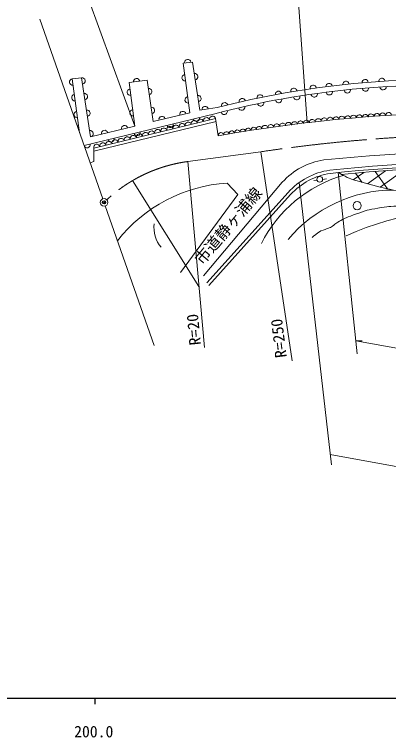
# Model space of a CAD drawing. Units: millimetres, scale not verified. Extents: x 40000 to 680000, y 20000 to 380000.
# Drawn here: x 255238 to 314716, y 198715 to 313681 of the extents above; entities that cross this region are included whole.
import ezdxf
from ezdxf.enums import TextEntityAlignment as Align

# ---------------------------------------------------------------- set-up
doc = ezdxf.new("R2010")
doc.units = ezdxf.units.MM
doc.header["$LTSCALE"] = 1000
doc.header["$PDMODE"] = 32
doc.header["$PDSIZE"] = 500
doc.linetypes.add('CHAIN', pattern=[18.5, 12, -1.5, 3.5, -1.5])
for name, color, linetype, lineweight in [('M-BGD', 7, 'Continuous', 13), ('M-BMK', 2, 'CHAIN', 13), ('M-STR-HTXT', 7, 'Continuous', 13), ('M-TTL-BAND', 7, 'Continuous', 25), ('M-WORK', 1, 'Continuous', 13)]:
    doc.layers.add(name, color=color, linetype=linetype, lineweight=lineweight)
doc.layers.add('M-OTRS', color=6, linetype='Continuous')
doc.styles.add('ＭＳ ゴシック', font='')
doc.styles.get('ＭＳ ゴシック').set_extended_font_data('MS Gothic')

msp = doc.modelspace()

# ---------------------------------------------------------------- linework, layer by layer
at = {"layer": 'M-BGD'}
msp.add_circle((269480, 283801), 600, dxfattribs=at)
at = {"layer": 'M-BMK'}
msp.add_line((282791, 290298), (294422, 291853), dxfattribs=at)
for centre, radius, start, end in [((331852, 39483), 255131, 82.1763, 98.43626), ((285952, 266939), 23572, 97.70702, 132.87336)]:
    msp.add_arc(centre, radius, start, end, dxfattribs=at)
at = {"layer": 'M-OTRS'}
msp.add_point((269480, 283801), dxfattribs=at)
at = {"layer": 'M-STR-HTXT'}
for p, q in [((309731, 259708), (306710, 288546)), ((305634, 242099), (300531, 286970)), ((341815, 237054), (305449, 243731))]:
    msp.add_line(p, q, dxfattribs=at)
msp.add_lwpolyline([(434902, 239199), (309515, 261768), (310499, 261778)], dxfattribs=at)
at = {"layer": 'M-TTL-BAND'}
for p, q in [((40000, 205000), (579000, 205000)), ((268000, 205000), (268000, 204000))]:
    msp.add_line(p, q, dxfattribs=at)
at = {"layer": 'M-WORK'}
for p, q in [((299543, 327728), (301776, 296474)), ((274361, 295932), (263571, 325693)), ((269281, 284367), (259251, 312931)), ((287109, 297901), (266299, 292858)), ((287109, 297901), (266299, 292858)), ((283128, 298056), (277287, 296641)), ((287453, 298868), (284710, 298440)), ((287298, 296678), (267841, 291963)), ((287651, 294387), (287228, 297132)), ((274361, 295932), (267345, 294232)), ((299378, 258610), (294422, 291853)), ((285441, 260747), (282791, 290298)), ((310774, 288571), (309116, 287388)), ((314246, 288836), (311348, 286767)), ((314565, 285963), (312570, 288714)), ((317299, 289028), (313398, 286242)), ((304226, 287464), (304841, 287554)), ((310538, 286984), (309468, 288459)), ((284571, 270442), (274025, 287271)), ((285290, 272143), (297824, 286997)), ((302864, 287267), (303346, 287337)), ((298749, 285377), (285846, 271032)), ((299153, 285032), (286142, 270567)), ((277467, 261054), (269678, 283234))]:
    msp.add_line(p, q, dxfattribs=at)
for points in [[(283128, 298056), (282045, 305956), (283532, 306121), (284710, 298440)], [(265598, 294856), (264422, 303435), (265909, 303601), (267345, 294232)], [(274361, 295932), (273463, 302858), (276330, 303212), (277287, 296641)], [(287228, 297132), (267841, 292435), (267841, 290294), (267270, 290094)], [(281657, 272673), (290773, 285046), (289073, 286864)]]:
    msp.add_lwpolyline(points, dxfattribs=at)
for centre, radius in [((303776, 287467), 450), ((309722, 283269), 648)]:
    msp.add_circle(centre, radius, dxfattribs=at)
for centre, radius, start, end in [((282788, 306039), 500, 6.34019, 186.34019), ((265985, 303106), 500, 278.71606, 98.71606), ((282365, 303620), 500, 97.80695, 277.80695), ((283900, 303789), 500, 278.71606, 98.71606), ((313652, 303048), 500, 2.41343, 184.81516), ((264490, 302940), 500, 97.80695, 277.80695), ((274656, 302999), 500, 6.34019, 186.34019), ((322306, 163179), 139244, 86.3702, 104.6416), ((322488, 163167), 140151, 86.39341, 104.47628), ((302729, 301946), 500, 4.83092, 191.37554), ((305257, 302233), 500, 9.36982, 184.75657), ((307942, 302570), 500, 4.83092, 187.08307), ((311005, 302844), 500, 4.83092, 184.56892), ((273666, 301323), 500, 97.80695, 276.97521), ((276586, 301428), 500, 278.71606, 97.85678), ((297202, 300982), 500, 14.35807, 186.43565), ((299667, 301449), 500, 9.02043, 189.72162), ((305293, 301378), 500, 186.97941, 7.05733), ((308165, 301689), 500, 184.35145, 7.30742), ((311050, 301964), 500, 184.35145, 4.92237), ((313853, 302173), 500, 184.35145, 2.6094), ((264831, 300452), 500, 97.80695, 277.80695), ((266366, 300622), 500, 278.71606, 98.71606), ((282849, 300087), 500, 97.80695, 277.80695), ((284418, 300321), 500, 278.71606, 98.71606), ((291463, 299825), 500, 14.35807, 191.22357), ((294291, 300426), 500, 14.35807, 188.85898), ((297248, 300148), 500, 190.2855, 10.44941), ((300113, 300599), 500, 184.35145, 13.9964), ((302910, 301032), 500, 184.35145, 11.66653), ((277023, 298429), 500, 278.71606, 97.85678), ((285555, 298572), 500, 8.87561, 188.87561), ((288662, 299170), 500, 14.35807, 193.57561), ((291361, 298944), 500, 193.30193, 12.37865), ((294375, 299607), 500, 193.30193, 9.83928), ((265200, 297757), 500, 97.80695, 277.80695), ((266769, 297990), 500, 278.71606, 98.71606), ((274091, 298043), 500, 97.80695, 276.97521), ((282009, 297785), 499, 13.621, 193.621), ((330316, 54487), 243664, 79.90762, 100.08421), ((288588, 298271), 500, 193.30193, 14.72687), ((311011, 297332), 466, 4.54527, 184.54527), ((311939, 297405), 466, 4.54527, 184.54527), ((312867, 297479), 466, 4.54527, 184.54527), ((313796, 297553), 466, 4.54527, 184.54527), ((314724, 297627), 466, 4.54527, 184.54527), ((278709, 296985), 499, 13.621, 193.621), ((283835, 296310), 499, 13.621, 193.621), ((284154, 297185), 500, 193.621, 13.621), ((284805, 296545), 499, 13.621, 193.621), ((285774, 296780), 499, 13.621, 193.621), ((286743, 297015), 499, 13.621, 193.621), ((299770, 296163), 476, 7.09164, 187.09164), ((300714, 296280), 476, 7.09164, 187.09164), ((301658, 296397), 476, 7.09164, 187.09164), ((302602, 296515), 476, 7.09164, 187.09164), ((303545, 296632), 476, 7.09164, 187.09164), ((304489, 296750), 476, 7.09164, 187.09164), ((305433, 296867), 476, 7.09164, 187.09164), ((306369, 296963), 466, 4.54527, 184.54527), ((307297, 297036), 466, 4.54527, 184.54527), ((308226, 297110), 466, 4.54527, 184.54527), ((309154, 297184), 466, 4.54527, 184.54527), ((310082, 297258), 466, 4.54527, 184.54527), ((265495, 295607), 500, 97.80695, 127.0142), ((272750, 295542), 499, 13.621, 193.621), ((278988, 295136), 499, 13.621, 193.621), ((279958, 295371), 499, 13.621, 193.621), ((279992, 296176), 500, 193.621, 13.621), ((280927, 295606), 499, 13.621, 193.621), ((281896, 295841), 499, 13.621, 193.621), ((282866, 296075), 499, 13.621, 193.621), ((292414, 295164), 439, 9.25888, 189.25888), ((293281, 295305), 439, 9.25888, 189.25888), ((294147, 295446), 439, 9.25888, 189.25888), ((295051, 295575), 476, 7.09164, 187.09164), ((295995, 295693), 476, 7.09164, 187.09164), ((296939, 295810), 476, 7.09164, 187.09164), ((297883, 295928), 476, 7.09164, 187.09164), ((298826, 296045), 476, 7.09164, 187.09164), ((265495, 295607), 500, 271.68079, 277.80695), ((267270, 294726), 500, 278.71606, 98.71606), ((269569, 294771), 499, 13.621, 193.621), ((274142, 293961), 499, 13.621, 193.621), ((274745, 294905), 500, 193.621, 13.621), ((275111, 294196), 499, 13.621, 193.621), ((276080, 294431), 499, 13.621, 193.621), ((277050, 294666), 499, 13.621, 193.621), ((278019, 294901), 499, 13.621, 193.621), ((288084, 294458), 439, 9.25888, 189.25888), ((288950, 294599), 439, 9.25888, 189.25888), ((289816, 294740), 439, 9.25888, 189.25888), ((290682, 294881), 439, 9.25888, 189.25888), ((291548, 295023), 439, 9.25888, 189.25888), ((269295, 292787), 499, 13.621, 193.621), ((270264, 293022), 499, 13.621, 193.621), ((270583, 293896), 500, 193.621, 13.621), ((271234, 293257), 499, 13.621, 193.621), ((272203, 293492), 499, 13.621, 193.621), ((273172, 293727), 499, 13.621, 193.621), ((266785, 292976), 500, 193.621, 13.621), ((268326, 292552), 499, 13.621, 193.621), ((329631, 48309), 243542, 77.67906, 95.93948), ((306063, 279577), 11088, 98.46978, 137.99524), ((331346, 40743), 249538, 79.1886, 95.97839), ((331399, 40735), 249038, 79.1886, 95.97839), ((306989, 277957), 11088, 98.46978, 137.99524), ((331399, 40735), 248692, 79.1844, 95.58187), ((313546, 267620), 21355, 106.46984, 153.15592), ((307020, 277947), 10587, 98.46978, 137.99524), ((290559, 262805), 24105, 93.53352, 141.79412), ((315503, 263995), 21765, 89.98831, 140.22223), ((326907, 237191), 45413, 79.99632, 114.61877), ((282438, 279818), 5016, 173.4447, 219.02)]:
    msp.add_arc(centre, radius, start, end, dxfattribs=at)
for points, knots in [([(443423, 264355), (443027, 264269), (441821, 264096), (441417, 264067), (440432, 263996), (437468, 263786), (436482, 263854), (435194, 263943), (431374, 264635), (430100, 264850), (428941, 265045), (425479, 265735), (424316, 265907), (423314, 266056), (420291, 266359), (419282, 266450), (418583, 266514), (416481, 266682), (415779, 266682), (415287, 266682), (413816, 266541), (413333, 266450), (412440, 266283), (409799, 265608), (408917, 265393), (408138, 265202), (405814, 264585), (405030, 264421), (404705, 264353), (403714, 264245), (403383, 264234), (403155, 264226), (402471, 264279), (402249, 264328), (401912, 264404), (400913, 264704), (400601, 264854), (399911, 265188), (397935, 266370), (397263, 266739), (396633, 267084), (394730, 268098), (394090, 268424), (393586, 268680), (392045, 269385), (391545, 269647), (391073, 269895), (389671, 270669), (389231, 270969), (388901, 271194), (387986, 271970), (387710, 272259), (387232, 272759), (385934, 274383), (385472, 274898), (385236, 275162), (384490, 275919), (384221, 276149), (384091, 276261), (383650, 276540), (383489, 276598), (383139, 276724), (382043, 276955), (381687, 277063), (378985, 277884), (370903, 280426), (368200, 281241), (367391, 281484), (364948, 282152), (364127, 282351), (362467, 282754), (357475, 283921), (355798, 284248), (355221, 284361), (353461, 284515), (352875, 284546), (350861, 284651), (344815, 284861), (342800, 284929), (341754, 284965), (338617, 285054), (337571, 285068), (335192, 285100), (328056, 285129), (325678, 285161), (324602, 285175), (321375, 285234), (320301, 285297), (319339, 285354), (316454, 285581), (315508, 285760), (314173, 286012), (310225, 287035), (308930, 287445), (308458, 287595), (307115, 288261), (306710, 288546)], [0, 0, 0, 0, 1, 1, 1, 2, 2, 2, 3, 3, 3, 4, 4, 4, 5, 5, 5, 6, 6, 6, 7, 7, 7, 8, 8, 8, 9, 9, 9, 10, 10, 10, 11, 11, 11, 12, 12, 12, 13, 13, 13, 14, 14, 14, 15, 15, 15, 16, 16, 16, 17, 17, 17, 18, 18, 18, 19, 19, 19, 20, 20, 20, 21, 21, 21, 22, 22, 22, 23, 23, 23, 24, 24, 24, 25, 25, 25, 26, 26, 26, 27, 27, 27, 28, 28, 28, 29, 29, 29, 30, 30, 30, 31, 31, 31, 32, 32, 32, 32]), ([(373168, 279707), (372663, 279688), (371146, 279677), (370640, 279690), (370167, 279701), (368749, 279767), (368279, 279824), (367617, 279906), (365651, 280283), (364991, 280381), (364655, 280431), (363640, 280545), (363301, 280563), (362527, 280605), (360203, 280661), (359429, 280681), (358763, 280699), (356764, 280709), (356100, 280752), (355451, 280794), (353511, 281011), (352868, 281108), (352193, 281210), (350188, 281630), (349516, 281746), (349064, 281823), (347704, 282018), (347249, 282076), (346627, 282155), (344757, 282374), (344133, 282430), (343713, 282468), (342450, 282510), (342031, 282548), (341628, 282585), (340422, 282731), (340024, 282808), (339156, 282977), (336577, 283613), (335709, 283781), (335257, 283868), (333886, 284040), (333428, 284078), (333006, 284113), (331736, 284150), (331312, 284144), (330671, 284136), (328746, 284058), (328106, 284012), (327667, 283981), (326358, 283800), (325920, 283757), (325247, 283692), (323228, 283515), (322553, 283474), (321754, 283425), (319353, 283342), (318554, 283308), (317793, 283276), (315509, 283223), (314752, 283143), (314059, 283070), (311990, 282726), (311315, 282548), (310629, 282368), (308631, 281631), (307976, 281358), (307630, 281214), (306642, 280666), (306324, 280466), (306177, 280374), (305812, 279992), (305663, 279904), (305517, 279818), (305027, 279669), (304869, 279606), (304643, 279517), (303954, 279269), (303746, 279144), (303487, 278989), (302770, 278431), (302556, 278218)], [0, 0, 0, 0, 1, 1, 1, 2, 2, 2, 3, 3, 3, 4, 4, 4, 5, 5, 5, 6, 6, 6, 7, 7, 7, 8, 8, 8, 9, 9, 9, 10, 10, 10, 11, 11, 11, 12, 12, 12, 13, 13, 13, 14, 14, 14, 15, 15, 15, 16, 16, 16, 17, 17, 17, 18, 18, 18, 19, 19, 19, 20, 20, 20, 21, 21, 21, 22, 22, 22, 23, 23, 23, 24, 24, 24, 25, 25, 25, 26, 26, 26, 27, 27, 27, 27])]:
    msp.add_open_spline(points, degree=3, knots=knots, dxfattribs=at)

# ---------------------------------------------------------------- texts
at = {"layer": 'M-STR-HTXT', "style": 'ＭＳ ゴシック'}
msp.add_text('市道静ヶ浦線', height=1833, rotation=50.198, dxfattribs=at).set_placement((290356, 279129), align=Align.BOTTOM_CENTER)
at = {"layer": 'M-TTL-BAND', "style": 'ＭＳ ゴシック'}
msp.add_text('200.0', height=1833, dxfattribs=at).set_placement((267844, 198195), align=Align.BOTTOM_CENTER)
at = {"layer": 'M-WORK', "style": 'ＭＳ ゴシック'}
for s, rotation, p in [('R=20', 95.498, (285197, 263711)), ('R=250', 96.998, (298705, 262362))]:
    msp.add_text(s, height=1833, rotation=rotation, dxfattribs=at).set_placement(p, align=Align.BOTTOM_CENTER)

doc.saveas('drawing.dxf')
